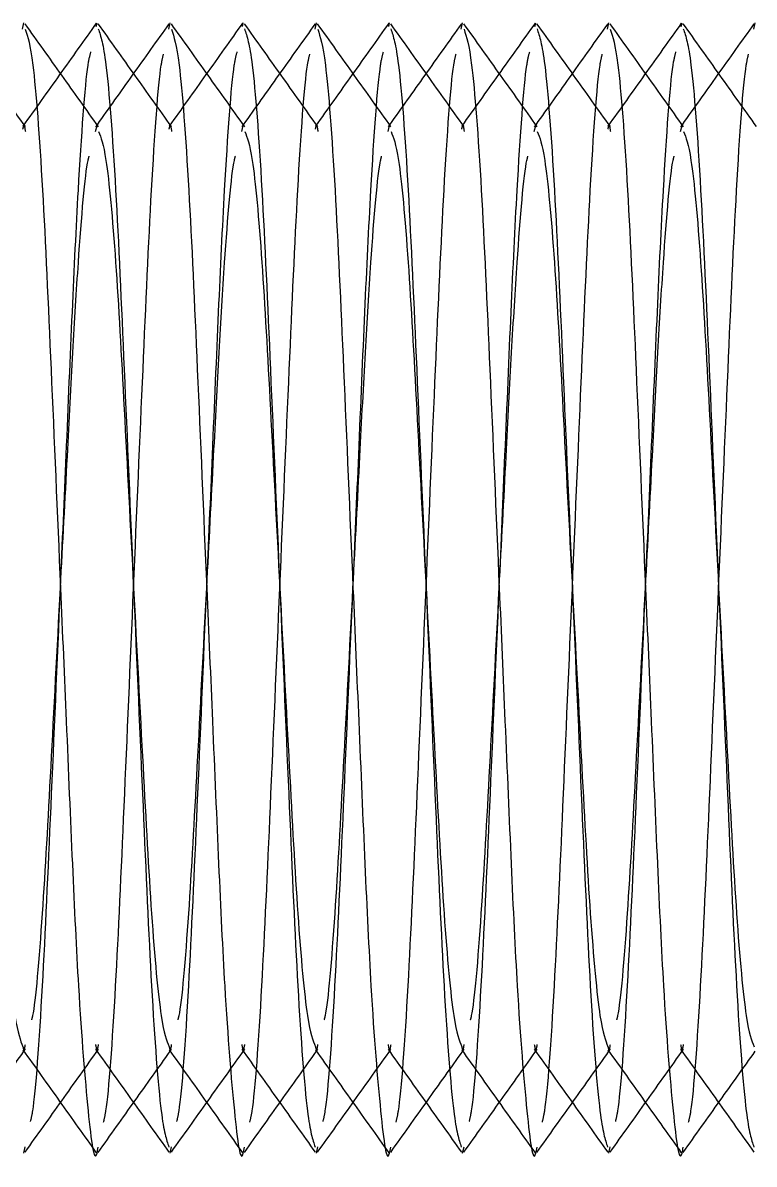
# Model space of a CAD drawing. Header units: metres. Extents: x 0 to 21025, y 0 to 14850.
# Drawn here: x 2240.36 to 2250.36, y 13176.8 to 13192.41 of the extents above; entities that cross this region are included whole.
import ezdxf

# ---------------------------------------------------------------- set-up
doc = ezdxf.new("R2010")
doc.units = ezdxf.units.M
doc.header["$LTSCALE"] = 25
doc.linetypes.add('HIDDEN2', pattern=[4.7625, 3.175, -1.5875])
doc.layers.add('SL4', color=4, linetype='Continuous')
doc.layers.add('ST1', color=7, linetype='HIDDEN2')

msp = doc.modelspace()

# ---------------------------------------------------------------- linework, layer by layer
at = {"layer": 'SL4'}
for p, q in [((2240.352, 13192.324), (2240.37, 13192.409)), ((2242.352, 13192.324), (2242.37, 13192.409)), ((2244.352, 13192.324), (2244.37, 13192.409)), ((2246.352, 13192.324), (2246.37, 13192.409)), ((2248.352, 13192.324), (2248.37, 13192.409)), ((2250.352, 13192.324), (2250.37, 13192.409))]:
    msp.add_line(p, q, dxfattribs=at)
for points, knots in [([(2241.39, 13190.988), (2241.223, 13191.223), (2240.889, 13191.692), (2240.554, 13192.161), (2240.387, 13192.395)], [0, 0, 0, 0, 0.49997, 1, 1, 1, 1]), ([(2242.354, 13192.397), (2242.187, 13192.162), (2241.859, 13191.702), (2241.531, 13191.241), (2241.37, 13191.016)], [0, 0, 0, 0, 0.5101931, 1, 1, 1, 1]), ([(2243.39, 13190.988), (2243.223, 13191.223), (2242.889, 13191.692), (2242.554, 13192.161), (2242.387, 13192.395)], [0, 0, 0, 0, 0.49997, 1, 1, 1, 1]), ([(2244.354, 13192.397), (2244.187, 13192.162), (2243.859, 13191.702), (2243.531, 13191.241), (2243.37, 13191.016)], [0, 0, 0, 0, 0.510193, 1, 1, 1, 1]), ([(2245.39, 13190.988), (2245.223, 13191.223), (2244.889, 13191.692), (2244.554, 13192.161), (2244.387, 13192.395)], [0, 0, 0, 0, 0.49997, 1, 1, 1, 1]), ([(2246.354, 13192.397), (2246.187, 13192.162), (2245.859, 13191.702), (2245.531, 13191.241), (2245.37, 13191.016)], [0, 0, 0, 0, 0.510193, 1, 1, 1, 1]), ([(2247.39, 13190.988), (2247.223, 13191.223), (2246.889, 13191.692), (2246.554, 13192.161), (2246.387, 13192.395)], [0, 0, 0, 0, 0.49997, 1, 1, 1, 1]), ([(2248.354, 13192.397), (2248.187, 13192.162), (2247.859, 13191.702), (2247.531, 13191.241), (2247.37, 13191.016)], [0, 0, 0, 0, 0.510193, 1, 1, 1, 1]), ([(2249.39, 13190.988), (2249.223, 13191.223), (2248.889, 13191.692), (2248.554, 13192.161), (2248.387, 13192.395)], [0, 0, 0, 0, 0.49997, 1, 1, 1, 1]), ([(2250.354, 13192.397), (2250.187, 13192.162), (2249.859, 13191.702), (2249.531, 13191.241), (2249.37, 13191.016)], [0, 0, 0, 0, 0.510193, 1, 1, 1, 1]), ([(2240.389, 13192.32), (2240.423, 13192.218), (2240.498, 13191.992), (2240.627, 13190.27), (2240.74, 13187.721), (2240.853, 13185.083), (2240.954, 13182.756), (2241.033, 13180.868), (2241.127, 13178.898), (2241.25, 13177.427), (2241.335, 13176.76), (2241.382, 13177.005), (2241.387, 13177.035)], [0, 0, 0, 0, 0.105235, 0.232658, 0.35505, 0.481371, 0.557428, 0.64442, 0.730956, 0.858379, 0.982548, 1, 1, 1, 1]), ([(2242.389, 13192.32), (2242.423, 13192.218), (2242.498, 13191.992), (2242.627, 13190.27), (2242.74, 13187.721), (2242.853, 13185.083), (2242.954, 13182.756), (2243.033, 13180.868), (2243.127, 13178.898), (2243.25, 13177.427), (2243.335, 13176.76), (2243.382, 13177.005), (2243.387, 13177.035)], [0, 0, 0, 0, 0.105235, 0.232658, 0.35505, 0.481371, 0.557428, 0.64442, 0.730956, 0.858379, 0.982548, 1, 1, 1, 1]), ([(2244.389, 13192.32), (2244.423, 13192.218), (2244.498, 13191.992), (2244.627, 13190.27), (2244.74, 13187.721), (2244.853, 13185.083), (2244.954, 13182.756), (2245.033, 13180.868), (2245.127, 13178.898), (2245.25, 13177.427), (2245.335, 13176.76), (2245.382, 13177.005), (2245.387, 13177.035)], [0, 0, 0, 0, 0.1052351, 0.2326582, 0.3550505, 0.4813706, 0.5574277, 0.6444204, 0.7309556, 0.8583788, 0.9825482, 1, 1, 1, 1]), ([(2246.389, 13192.32), (2246.423, 13192.218), (2246.498, 13191.992), (2246.627, 13190.27), (2246.74, 13187.721), (2246.853, 13185.083), (2246.954, 13182.756), (2247.033, 13180.868), (2247.127, 13178.898), (2247.25, 13177.427), (2247.335, 13176.76), (2247.382, 13177.005), (2247.387, 13177.035)], [0, 0, 0, 0, 0.1052351, 0.2326582, 0.3550505, 0.4813706, 0.5574277, 0.6444204, 0.7309556, 0.8583788, 0.9825482, 1, 1, 1, 1]), ([(2248.389, 13192.32), (2248.423, 13192.218), (2248.498, 13191.992), (2248.627, 13190.27), (2248.74, 13187.721), (2248.853, 13185.083), (2248.954, 13182.756), (2249.033, 13180.868), (2249.127, 13178.898), (2249.25, 13177.427), (2249.335, 13176.76), (2249.382, 13177.005), (2249.387, 13177.035)], [0, 0, 0, 0, 0.105235, 0.232658, 0.35505, 0.481371, 0.557428, 0.64442, 0.730956, 0.858379, 0.982548, 1, 1, 1, 1]), ([(2239.391, 13190.923), (2239.424, 13190.841), (2239.498, 13190.656), (2239.627, 13189.253), (2239.74, 13187.167), (2239.87, 13184.681), (2240.001, 13182.196), (2240.113, 13180.107), (2240.245, 13178.683), (2240.322, 13178.497), (2240.357, 13178.41)], [0, 0, 0, 0, 0.1069717, 0.2387806, 0.3653767, 0.4960425, 0.6267083, 0.7533044, 0.8851133, 1, 1, 1, 1]), ([(2241.391, 13190.923), (2241.424, 13190.841), (2241.498, 13190.656), (2241.627, 13189.253), (2241.74, 13187.167), (2241.87, 13184.681), (2242.001, 13182.196), (2242.113, 13180.107), (2242.245, 13178.683), (2242.322, 13178.497), (2242.357, 13178.41)], [0, 0, 0, 0, 0.106972, 0.238781, 0.365377, 0.496042, 0.626708, 0.753304, 0.885113, 1, 1, 1, 1]), ([(2243.391, 13190.923), (2243.424, 13190.841), (2243.498, 13190.656), (2243.627, 13189.253), (2243.74, 13187.167), (2243.87, 13184.681), (2244.001, 13182.196), (2244.113, 13180.107), (2244.245, 13178.683), (2244.322, 13178.497), (2244.357, 13178.41)], [0, 0, 0, 0, 0.106972, 0.238781, 0.365377, 0.496042, 0.626708, 0.753304, 0.885113, 1, 1, 1, 1]), ([(2245.391, 13190.923), (2245.424, 13190.841), (2245.498, 13190.656), (2245.627, 13189.253), (2245.74, 13187.167), (2245.87, 13184.681), (2246.001, 13182.196), (2246.113, 13180.107), (2246.245, 13178.683), (2246.322, 13178.497), (2246.357, 13178.41)], [0, 0, 0, 0, 0.106972, 0.238781, 0.365377, 0.496042, 0.626708, 0.753304, 0.885113, 1, 1, 1, 1]), ([(2247.391, 13190.923), (2247.424, 13190.841), (2247.498, 13190.656), (2247.627, 13189.253), (2247.74, 13187.167), (2247.87, 13184.681), (2248.001, 13182.196), (2248.113, 13180.107), (2248.245, 13178.683), (2248.322, 13178.497), (2248.357, 13178.41)], [0, 0, 0, 0, 0.1069717, 0.2387806, 0.3653767, 0.4960425, 0.6267083, 0.7533044, 0.8851133, 1, 1, 1, 1]), ([(2249.391, 13190.923), (2249.424, 13190.841), (2249.498, 13190.656), (2249.627, 13189.253), (2249.74, 13187.167), (2249.87, 13184.681), (2250.001, 13182.196), (2250.113, 13180.107), (2250.245, 13178.683), (2250.322, 13178.497), (2250.357, 13178.41)], [0, 0, 0, 0, 0.106972, 0.238781, 0.365377, 0.496042, 0.626708, 0.753304, 0.885113, 1, 1, 1, 1]), ([(2239.386, 13176.965), (2239.553, 13177.2), (2239.881, 13177.661), (2240.21, 13178.121), (2240.371, 13178.347)], [0, 0, 0, 0, 0.5096866, 1, 1, 1, 1]), ([(2240.357, 13178.366), (2240.525, 13178.131), (2240.859, 13177.662), (2241.193, 13177.193), (2241.36, 13176.958)], [0, 0, 0, 0, 0.499965, 1, 1, 1, 1]), ([(2241.386, 13176.965), (2241.553, 13177.2), (2241.881, 13177.661), (2242.21, 13178.121), (2242.371, 13178.347)], [0, 0, 0, 0, 0.509687, 1, 1, 1, 1]), ([(2242.357, 13178.366), (2242.525, 13178.131), (2242.859, 13177.662), (2243.193, 13177.193), (2243.36, 13176.958)], [0, 0, 0, 0, 0.499965, 1, 1, 1, 1]), ([(2243.386, 13176.965), (2243.553, 13177.2), (2243.881, 13177.661), (2244.21, 13178.121), (2244.371, 13178.347)], [0, 0, 0, 0, 0.509687, 1, 1, 1, 1]), ([(2244.357, 13178.366), (2244.525, 13178.131), (2244.859, 13177.662), (2245.193, 13177.193), (2245.36, 13176.958)], [0, 0, 0, 0, 0.499965, 1, 1, 1, 1]), ([(2245.386, 13176.965), (2245.553, 13177.2), (2245.881, 13177.661), (2246.21, 13178.121), (2246.371, 13178.347)], [0, 0, 0, 0, 0.5096866, 1, 1, 1, 1]), ([(2246.357, 13178.366), (2246.525, 13178.131), (2246.859, 13177.662), (2247.193, 13177.193), (2247.36, 13176.958)], [0, 0, 0, 0, 0.499965, 1, 1, 1, 1]), ([(2247.386, 13176.965), (2247.553, 13177.2), (2247.881, 13177.661), (2248.21, 13178.121), (2248.371, 13178.347)], [0, 0, 0, 0, 0.509687, 1, 1, 1, 1]), ([(2248.357, 13178.366), (2248.525, 13178.131), (2248.859, 13177.662), (2249.193, 13177.193), (2249.36, 13176.958)], [0, 0, 0, 0, 0.499965, 1, 1, 1, 1]), ([(2249.386, 13176.965), (2249.553, 13177.2), (2249.881, 13177.661), (2250.21, 13178.121), (2250.371, 13178.347)], [0, 0, 0, 0, 0.509687, 1, 1, 1, 1])]:
    msp.add_open_spline(points, degree=3, knots=knots, dxfattribs=at)
at = {"layer": 'ST1'}
for p, q in [((2241.359, 13192.357), (2241.37, 13192.409)), ((2243.359, 13192.357), (2243.37, 13192.409)), ((2245.359, 13192.357), (2245.37, 13192.409)), ((2247.359, 13192.357), (2247.37, 13192.409)), ((2249.359, 13192.357), (2249.37, 13192.409)), ((2241.37, 13191.016), (2241.35, 13190.988)), ((2241.35, 13190.923), (2241.37, 13191.003)), ((2243.37, 13191.016), (2243.35, 13190.988)), ((2243.35, 13190.923), (2243.37, 13191.003)), ((2245.37, 13191.016), (2245.35, 13190.988)), ((2245.35, 13190.923), (2245.37, 13191.003)), ((2247.37, 13191.016), (2247.35, 13190.988)), ((2247.35, 13190.923), (2247.37, 13191.003)), ((2249.37, 13191.016), (2249.35, 13190.988)), ((2249.35, 13190.923), (2249.37, 13191.003)), ((2240.371, 13178.347), (2240.39, 13178.374)), ((2242.371, 13178.347), (2242.39, 13178.374)), ((2244.371, 13178.347), (2244.39, 13178.374)), ((2246.371, 13178.347), (2246.39, 13178.374)), ((2248.371, 13178.347), (2248.39, 13178.374)), ((2240.37, 13176.954), (2240.389, 13177.042)), ((2242.37, 13176.954), (2242.389, 13177.042)), ((2244.37, 13176.954), (2244.389, 13177.042)), ((2246.37, 13176.954), (2246.389, 13177.042)), ((2248.37, 13176.954), (2248.389, 13177.042))]:
    msp.add_line(p, q, dxfattribs=at)
for points, knots in [([(2240.39, 13190.989), (2240.222, 13191.223), (2239.888, 13191.693), (2239.553, 13192.163), (2239.386, 13192.397)], [0, 0, 0, 0, 0.4999369, 1, 1, 1, 1]), ([(2241.36, 13192.404), (2241.193, 13192.169), (2240.859, 13191.7), (2240.525, 13191.231), (2240.357, 13190.997)], [0, 0, 0, 0, 0.500035, 1, 1, 1, 1]), ([(2242.39, 13190.989), (2242.222, 13191.223), (2241.888, 13191.693), (2241.553, 13192.163), (2241.386, 13192.397)], [0, 0, 0, 0, 0.499937, 1, 1, 1, 1]), ([(2241.387, 13192.327), (2241.422, 13192.224), (2241.497, 13191.997), (2241.627, 13190.271), (2241.74, 13187.719), (2241.87, 13184.681), (2242.001, 13181.643), (2242.113, 13179.092), (2242.243, 13177.367), (2242.318, 13177.141), (2242.352, 13177.038)], [0, 0, 0, 0, 0.110571, 0.242596, 0.369408, 0.50029, 0.631172, 0.757984, 0.890008, 1, 1, 1, 1]), ([(2243.36, 13192.404), (2243.193, 13192.169), (2242.859, 13191.7), (2242.525, 13191.231), (2242.357, 13190.997)], [0, 0, 0, 0, 0.500035, 1, 1, 1, 1]), ([(2244.39, 13190.989), (2244.222, 13191.223), (2243.888, 13191.693), (2243.553, 13192.163), (2243.386, 13192.397)], [0, 0, 0, 0, 0.499937, 1, 1, 1, 1]), ([(2243.387, 13192.327), (2243.422, 13192.224), (2243.497, 13191.997), (2243.627, 13190.271), (2243.74, 13187.719), (2243.87, 13184.681), (2244.001, 13181.643), (2244.113, 13179.092), (2244.243, 13177.367), (2244.318, 13177.141), (2244.352, 13177.038)], [0, 0, 0, 0, 0.110571, 0.242596, 0.369408, 0.50029, 0.631172, 0.757984, 0.890008, 1, 1, 1, 1]), ([(2245.36, 13192.404), (2245.193, 13192.169), (2244.859, 13191.7), (2244.525, 13191.231), (2244.357, 13190.997)], [0, 0, 0, 0, 0.500035, 1, 1, 1, 1]), ([(2246.39, 13190.989), (2246.222, 13191.223), (2245.888, 13191.693), (2245.553, 13192.163), (2245.386, 13192.397)], [0, 0, 0, 0, 0.499937, 1, 1, 1, 1]), ([(2245.387, 13192.327), (2245.422, 13192.224), (2245.497, 13191.997), (2245.627, 13190.271), (2245.74, 13187.719), (2245.87, 13184.681), (2246.001, 13181.643), (2246.113, 13179.092), (2246.243, 13177.367), (2246.318, 13177.141), (2246.352, 13177.038)], [0, 0, 0, 0, 0.110571, 0.242596, 0.369408, 0.50029, 0.631172, 0.757984, 0.890008, 1, 1, 1, 1]), ([(2247.36, 13192.404), (2247.193, 13192.169), (2246.859, 13191.7), (2246.525, 13191.231), (2246.357, 13190.997)], [0, 0, 0, 0, 0.500035, 1, 1, 1, 1]), ([(2248.39, 13190.989), (2248.222, 13191.223), (2247.888, 13191.693), (2247.553, 13192.163), (2247.386, 13192.397)], [0, 0, 0, 0, 0.499937, 1, 1, 1, 1]), ([(2247.387, 13192.327), (2247.422, 13192.224), (2247.497, 13191.997), (2247.627, 13190.271), (2247.74, 13187.719), (2247.87, 13184.681), (2248.001, 13181.643), (2248.113, 13179.092), (2248.243, 13177.367), (2248.318, 13177.141), (2248.352, 13177.038)], [0, 0, 0, 0, 0.110571, 0.242596, 0.369408, 0.50029, 0.631172, 0.757984, 0.890008, 1, 1, 1, 1]), ([(2249.36, 13192.404), (2249.193, 13192.169), (2248.859, 13191.7), (2248.525, 13191.231), (2248.357, 13190.997)], [0, 0, 0, 0, 0.5000352, 1, 1, 1, 1]), ([(2250.39, 13190.989), (2250.222, 13191.223), (2249.888, 13191.693), (2249.553, 13192.163), (2249.386, 13192.397)], [0, 0, 0, 0, 0.499937, 1, 1, 1, 1]), ([(2249.387, 13192.327), (2249.422, 13192.224), (2249.497, 13191.997), (2249.627, 13190.271), (2249.74, 13187.719), (2249.87, 13184.681), (2250.001, 13181.643), (2250.113, 13179.092), (2250.243, 13177.367), (2250.318, 13177.141), (2250.352, 13177.038)], [0, 0, 0, 0, 0.1105714, 0.242596, 0.3694081, 0.5002899, 0.6311716, 0.7579837, 0.8900083, 1, 1, 1, 1]), ([(2240.461, 13177.385), (2240.471, 13177.426), (2240.523, 13177.631), (2240.627, 13179.128), (2240.74, 13181.631), (2240.853, 13184.282), (2240.954, 13186.604), (2241.033, 13188.506), (2241.126, 13190.417), (2241.22, 13191.759), (2241.274, 13191.965), (2241.287, 13192.014)], [0, 0, 0, 0, 0.038658, 0.193158, 0.341558, 0.49472, 0.586939, 0.692417, 0.79734, 0.95184, 1, 1, 1, 1]), ([(2242.461, 13177.385), (2242.471, 13177.426), (2242.523, 13177.631), (2242.627, 13179.128), (2242.74, 13181.631), (2242.853, 13184.282), (2242.954, 13186.604), (2243.033, 13188.506), (2243.126, 13190.417), (2243.22, 13191.759), (2243.274, 13191.965), (2243.287, 13192.014)], [0, 0, 0, 0, 0.038658, 0.193158, 0.341558, 0.49472, 0.586939, 0.692417, 0.79734, 0.95184, 1, 1, 1, 1]), ([(2244.461, 13177.385), (2244.471, 13177.426), (2244.523, 13177.631), (2244.627, 13179.128), (2244.74, 13181.631), (2244.853, 13184.282), (2244.954, 13186.604), (2245.033, 13188.506), (2245.126, 13190.417), (2245.22, 13191.759), (2245.274, 13191.965), (2245.287, 13192.014)], [0, 0, 0, 0, 0.0386582, 0.1931578, 0.3415577, 0.4947199, 0.5869387, 0.6924168, 0.7973402, 0.9518398, 1, 1, 1, 1]), ([(2246.461, 13177.385), (2246.471, 13177.426), (2246.523, 13177.631), (2246.627, 13179.128), (2246.74, 13181.631), (2246.853, 13184.282), (2246.954, 13186.604), (2247.033, 13188.506), (2247.126, 13190.417), (2247.22, 13191.759), (2247.274, 13191.965), (2247.287, 13192.014)], [0, 0, 0, 0, 0.038658, 0.193158, 0.341558, 0.49472, 0.586939, 0.692417, 0.79734, 0.95184, 1, 1, 1, 1]), ([(2248.461, 13177.385), (2248.471, 13177.426), (2248.523, 13177.631), (2248.627, 13179.128), (2248.74, 13181.631), (2248.853, 13184.282), (2248.954, 13186.604), (2249.033, 13188.506), (2249.126, 13190.417), (2249.22, 13191.759), (2249.274, 13191.965), (2249.287, 13192.014)], [0, 0, 0, 0, 0.038658, 0.193158, 0.341558, 0.49472, 0.586939, 0.692417, 0.79734, 0.95184, 1, 1, 1, 1]), ([(2241.46, 13177.378), (2241.47, 13177.42), (2241.523, 13177.626), (2241.627, 13179.127), (2241.74, 13181.634), (2241.87, 13184.681), (2242.001, 13187.728), (2242.113, 13190.235), (2242.218, 13191.735), (2242.27, 13191.94), (2242.28, 13191.982)], [0, 0, 0, 0, 0.040767, 0.196457, 0.346, 0.500342, 0.654684, 0.804227, 0.959916, 1, 1, 1, 1]), ([(2243.46, 13177.378), (2243.47, 13177.42), (2243.523, 13177.626), (2243.627, 13179.127), (2243.74, 13181.634), (2243.87, 13184.681), (2244.001, 13187.728), (2244.113, 13190.235), (2244.218, 13191.735), (2244.27, 13191.94), (2244.28, 13191.982)], [0, 0, 0, 0, 0.040767, 0.196457, 0.346, 0.500342, 0.654684, 0.804227, 0.959916, 1, 1, 1, 1]), ([(2245.46, 13177.378), (2245.47, 13177.42), (2245.523, 13177.626), (2245.627, 13179.127), (2245.74, 13181.634), (2245.87, 13184.681), (2246.001, 13187.728), (2246.113, 13190.235), (2246.218, 13191.735), (2246.27, 13191.94), (2246.28, 13191.982)], [0, 0, 0, 0, 0.0407674, 0.196457, 0.3459999, 0.5003418, 0.6546838, 0.8042266, 0.9599163, 1, 1, 1, 1]), ([(2247.46, 13177.378), (2247.47, 13177.42), (2247.523, 13177.626), (2247.627, 13179.127), (2247.74, 13181.634), (2247.87, 13184.681), (2248.001, 13187.728), (2248.113, 13190.235), (2248.218, 13191.735), (2248.27, 13191.94), (2248.28, 13191.982)], [0, 0, 0, 0, 0.040767, 0.196457, 0.346, 0.500342, 0.654684, 0.804227, 0.959916, 1, 1, 1, 1]), ([(2249.46, 13177.378), (2249.47, 13177.42), (2249.523, 13177.626), (2249.627, 13179.127), (2249.74, 13181.634), (2249.87, 13184.681), (2250.001, 13187.728), (2250.113, 13190.235), (2250.218, 13191.735), (2250.27, 13191.94), (2250.28, 13191.982)], [0, 0, 0, 0, 0.040767, 0.196457, 0.346, 0.500342, 0.654684, 0.804227, 0.959916, 1, 1, 1, 1]), ([(2240.357, 13190.953), (2240.362, 13190.976), (2240.373, 13191.035), (2240.384, 13190.966), (2240.39, 13190.924)], [0, 0, 0, 0, 0.390533, 1, 1, 1, 1]), ([(2242.357, 13190.953), (2242.362, 13190.976), (2242.373, 13191.035), (2242.384, 13190.966), (2242.39, 13190.924)], [0, 0, 0, 0, 0.390533, 1, 1, 1, 1]), ([(2244.357, 13190.953), (2244.362, 13190.976), (2244.373, 13191.035), (2244.384, 13190.966), (2244.39, 13190.924)], [0, 0, 0, 0, 0.390533, 1, 1, 1, 1]), ([(2246.357, 13190.953), (2246.362, 13190.976), (2246.373, 13191.035), (2246.384, 13190.966), (2246.39, 13190.924)], [0, 0, 0, 0, 0.390533, 1, 1, 1, 1]), ([(2248.357, 13190.953), (2248.362, 13190.976), (2248.373, 13191.035), (2248.384, 13190.966), (2248.39, 13190.924)], [0, 0, 0, 0, 0.390533, 1, 1, 1, 1]), ([(2240.478, 13178.777), (2240.483, 13178.794), (2240.529, 13178.959), (2240.628, 13180.15), (2240.74, 13182.183), (2240.858, 13184.462), (2240.962, 13186.412), (2241.04, 13187.942), (2241.129, 13189.394), (2241.211, 13190.403), (2241.258, 13190.567), (2241.262, 13190.584)], [0, 0, 0, 0, 0.0191483, 0.1819613, 0.3383353, 0.4997364, 0.6175161, 0.7178528, 0.8186194, 0.9814324, 1, 1, 1, 1]), ([(2242.478, 13178.777), (2242.483, 13178.794), (2242.529, 13178.959), (2242.628, 13180.15), (2242.74, 13182.183), (2242.858, 13184.462), (2242.962, 13186.412), (2243.04, 13187.942), (2243.129, 13189.394), (2243.211, 13190.403), (2243.258, 13190.567), (2243.262, 13190.584)], [0, 0, 0, 0, 0.019148, 0.181961, 0.338335, 0.499736, 0.617516, 0.717853, 0.818619, 0.981432, 1, 1, 1, 1]), ([(2244.478, 13178.777), (2244.483, 13178.794), (2244.529, 13178.959), (2244.628, 13180.15), (2244.74, 13182.183), (2244.858, 13184.462), (2244.962, 13186.412), (2245.04, 13187.942), (2245.129, 13189.394), (2245.211, 13190.403), (2245.258, 13190.567), (2245.262, 13190.584)], [0, 0, 0, 0, 0.019148, 0.181961, 0.338335, 0.499736, 0.617516, 0.717853, 0.818619, 0.981432, 1, 1, 1, 1]), ([(2246.478, 13178.777), (2246.483, 13178.794), (2246.529, 13178.959), (2246.628, 13180.15), (2246.74, 13182.183), (2246.858, 13184.462), (2246.962, 13186.412), (2247.04, 13187.942), (2247.129, 13189.394), (2247.211, 13190.403), (2247.258, 13190.567), (2247.262, 13190.584)], [0, 0, 0, 0, 0.0191483, 0.1819613, 0.3383353, 0.4997364, 0.6175161, 0.7178528, 0.8186194, 0.9814324, 1, 1, 1, 1]), ([(2248.478, 13178.777), (2248.483, 13178.794), (2248.529, 13178.959), (2248.628, 13180.15), (2248.74, 13182.183), (2248.858, 13184.462), (2248.962, 13186.412), (2249.04, 13187.942), (2249.129, 13189.394), (2249.211, 13190.403), (2249.258, 13190.567), (2249.262, 13190.584)], [0, 0, 0, 0, 0.0191483, 0.1819613, 0.3383353, 0.4997364, 0.6175161, 0.7178528, 0.8186194, 0.9814324, 1, 1, 1, 1]), ([(2240.357, 13178.41), (2240.362, 13178.387), (2240.373, 13178.327), (2240.384, 13178.396), (2240.39, 13178.438)], [0, 0, 0, 0, 0.390533, 1, 1, 1, 1]), ([(2241.35, 13178.44), (2241.357, 13178.4), (2241.37, 13178.32), (2241.384, 13178.4), (2241.391, 13178.439)], [0, 0, 0, 0, 0.50176, 1, 1, 1, 1]), ([(2242.357, 13178.41), (2242.362, 13178.387), (2242.373, 13178.327), (2242.384, 13178.396), (2242.39, 13178.438)], [0, 0, 0, 0, 0.390533, 1, 1, 1, 1]), ([(2243.35, 13178.44), (2243.357, 13178.4), (2243.37, 13178.32), (2243.384, 13178.4), (2243.391, 13178.439)], [0, 0, 0, 0, 0.50176, 1, 1, 1, 1]), ([(2244.357, 13178.41), (2244.362, 13178.387), (2244.373, 13178.327), (2244.384, 13178.396), (2244.39, 13178.438)], [0, 0, 0, 0, 0.390533, 1, 1, 1, 1]), ([(2245.35, 13178.44), (2245.357, 13178.4), (2245.37, 13178.32), (2245.384, 13178.4), (2245.391, 13178.439)], [0, 0, 0, 0, 0.50176, 1, 1, 1, 1]), ([(2246.357, 13178.41), (2246.362, 13178.387), (2246.373, 13178.327), (2246.384, 13178.396), (2246.39, 13178.438)], [0, 0, 0, 0, 0.390533, 1, 1, 1, 1]), ([(2247.35, 13178.44), (2247.357, 13178.4), (2247.37, 13178.32), (2247.384, 13178.4), (2247.391, 13178.439)], [0, 0, 0, 0, 0.50176, 1, 1, 1, 1]), ([(2248.357, 13178.41), (2248.362, 13178.387), (2248.373, 13178.327), (2248.384, 13178.396), (2248.39, 13178.438)], [0, 0, 0, 0, 0.390533, 1, 1, 1, 1]), ([(2249.35, 13178.44), (2249.357, 13178.4), (2249.37, 13178.32), (2249.384, 13178.4), (2249.391, 13178.439)], [0, 0, 0, 0, 0.50176, 1, 1, 1, 1]), ([(2240.387, 13176.967), (2240.554, 13177.202), (2240.889, 13177.671), (2241.223, 13178.14), (2241.39, 13178.374)], [0, 0, 0, 0, 0.50003, 1, 1, 1, 1]), ([(2241.35, 13178.374), (2241.518, 13178.14), (2241.852, 13177.67), (2242.187, 13177.201), (2242.354, 13176.966)], [0, 0, 0, 0, 0.49994, 1, 1, 1, 1]), ([(2242.387, 13176.967), (2242.554, 13177.202), (2242.889, 13177.671), (2243.223, 13178.14), (2243.39, 13178.374)], [0, 0, 0, 0, 0.50003, 1, 1, 1, 1]), ([(2243.35, 13178.374), (2243.518, 13178.14), (2243.852, 13177.67), (2244.187, 13177.201), (2244.354, 13176.966)], [0, 0, 0, 0, 0.49994, 1, 1, 1, 1]), ([(2244.387, 13176.967), (2244.554, 13177.202), (2244.889, 13177.671), (2245.223, 13178.14), (2245.39, 13178.374)], [0, 0, 0, 0, 0.50003, 1, 1, 1, 1]), ([(2245.35, 13178.374), (2245.518, 13178.14), (2245.852, 13177.67), (2246.187, 13177.201), (2246.354, 13176.966)], [0, 0, 0, 0, 0.49994, 1, 1, 1, 1]), ([(2246.387, 13176.967), (2246.554, 13177.202), (2246.889, 13177.671), (2247.223, 13178.14), (2247.39, 13178.374)], [0, 0, 0, 0, 0.50003, 1, 1, 1, 1]), ([(2247.35, 13178.374), (2247.518, 13178.14), (2247.852, 13177.67), (2248.187, 13177.201), (2248.354, 13176.966)], [0, 0, 0, 0, 0.49994, 1, 1, 1, 1]), ([(2248.387, 13176.967), (2248.554, 13177.202), (2248.889, 13177.671), (2249.223, 13178.14), (2249.39, 13178.374)], [0, 0, 0, 0, 0.50003, 1, 1, 1, 1]), ([(2249.35, 13178.374), (2249.518, 13178.14), (2249.852, 13177.67), (2250.187, 13177.201), (2250.354, 13176.966)], [0, 0, 0, 0, 0.49994, 1, 1, 1, 1])]:
    msp.add_open_spline(points, degree=3, knots=knots, dxfattribs=at)

doc.saveas('drawing.dxf')
